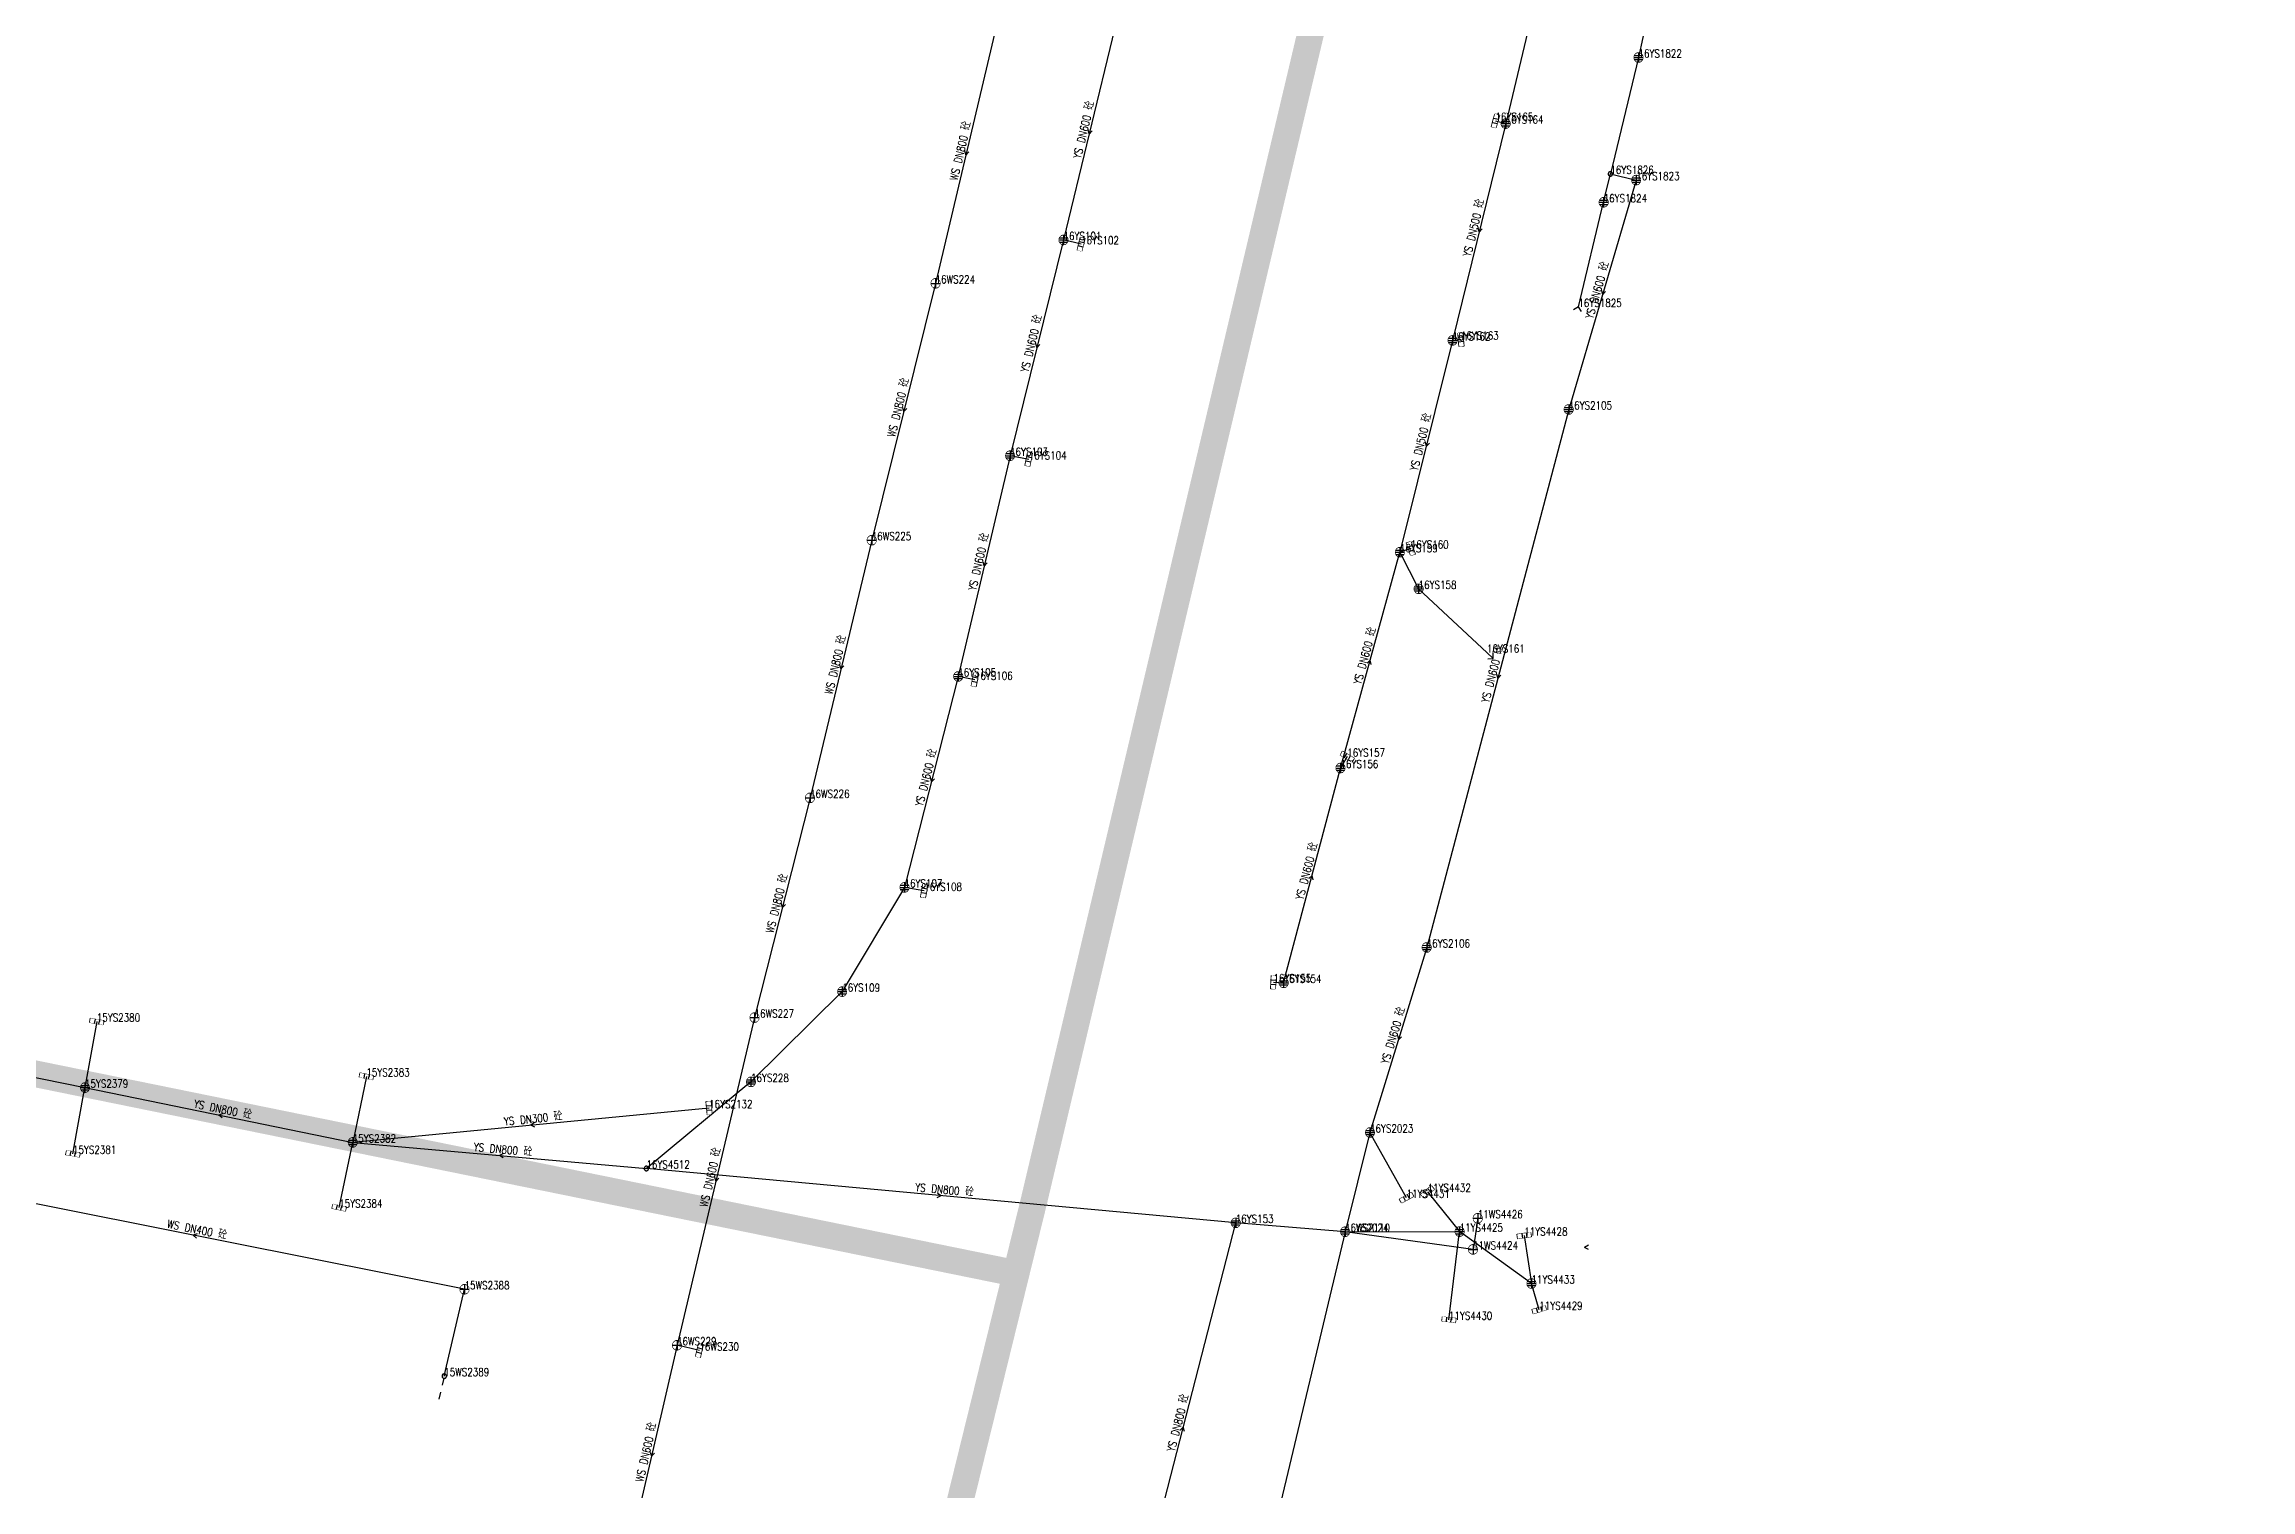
# Model space of a CAD drawing. Extents: x 78813 to 99477, y 2421021 to 2448125.
# Drawn here: x 83593.2 to 83841.4, y 2434852.7 to 2435015.4 of the extents above; entities that cross this region are included whole.
import ezdxf
from ezdxf.enums import TextEntityAlignment as Align

# ---------------------------------------------------------------- set-up
doc = ezdxf.new("R2010")
doc.units = 0
doc.set_wipeout_variables(frame=1)
doc.layers.get('0').update_dxf_attribs({"linetype": 'CONTINUOUS'})
for name, color, linetype in [('DX_WS', 16, 'CONTINUOUS'), ('DX_YS', 42, 'CONTINUOUS'), ('道路', 5, 'CONTINUOUS')]:
    doc.layers.add(name, color=color, linetype=linetype)
doc.layers.add('WSLINE', color=7, linetype='CONTINUOUS', true_color=0x7f0000)
doc.layers.add('YSLINE', color=7, linetype='CONTINUOUS', true_color=0xcc9900)
doc.styles.add('CcNameZT', font='txt.SHX', dxfattribs={"width": 0.8, "bigfont": 'HZTXT.SHX'})
doc.styles.get("Standard").update_dxf_attribs({"font": 'txt.shx', "bigfont": 'hztxt.shx'})

# ---------------------------------------------------------------- blocks, each defined once
blk = doc.blocks.new('GC546')
at = {"color": 0}
for p in [(0.866, 0.5), (0.866, -0.5)]:
    blk.add_line(p, (0, 0), dxfattribs=at)
blk = doc.blocks.new('PS污水井')
blk.add_lwpolyline([(1, 0), (1, 0.07), (0.99, 0.14), (0.98, 0.21), (0.96, 0.28), (0.94, 0.34), (0.91, 0.41), (0.88, 0.47), (0.85, 0.53), (0.81, 0.59), (0.77, 0.64), (0.72, 0.69), (0.67, 0.74), (0.62, 0.79), (0.56, 0.83), (0.5, 0.87), (0.44, 0.9), (0.37, 0.93), (0.31, 0.95), (0.24, 0.97), (0.17, 0.98), (0.1, 0.99), (0.03, 1), (-0.03, 1), (-0.1, 0.99), (-0.17, 0.98), (-0.24, 0.97), (-0.31, 0.95), (-0.37, 0.93), (-0.44, 0.9), (-0.5, 0.87), (-0.56, 0.83), (-0.62, 0.79), (-0.67, 0.74), (-0.72, 0.69), (-0.77, 0.64), (-0.81, 0.59), (-0.85, 0.53), (-0.88, 0.47), (-0.91, 0.41), (-0.94, 0.34), (-0.96, 0.28), (-0.98, 0.21), (-0.99, 0.14), (-1, 0.07), (-1, 0), (-1, -0.07), (-0.99, -0.14), (-0.98, -0.21), (-0.96, -0.28), (-0.94, -0.34), (-0.91, -0.41), (-0.88, -0.47), (-0.85, -0.53), (-0.81, -0.59), (-0.77, -0.64), (-0.72, -0.69), (-0.67, -0.74), (-0.62, -0.79), (-0.56, -0.83), (-0.5, -0.87), (-0.44, -0.9), (-0.37, -0.93), (-0.31, -0.95), (-0.24, -0.97), (-0.17, -0.98), (-0.1, -0.99), (-0.03, -1), (0.03, -1), (0.1, -0.99), (0.17, -0.98), (0.24, -0.97), (0.31, -0.95), (0.37, -0.93), (0.44, -0.9), (0.5, -0.87), (0.56, -0.83), (0.62, -0.79), (0.67, -0.74), (0.72, -0.69), (0.77, -0.64), (0.81, -0.59), (0.85, -0.53), (0.88, -0.47), (0.91, -0.41), (0.94, -0.34), (0.96, -0.28), (0.98, -0.21), (0.99, -0.14), (1, 0)], close=True)
blk.add_wipeout([(1, 0), (1, 0.07), (0.99, 0.14), (0.98, 0.21), (0.96, 0.28), (0.94, 0.34), (0.91, 0.41), (0.88, 0.47), (0.85, 0.53), (0.81, 0.59), (0.77, 0.64), (0.72, 0.69), (0.67, 0.74), (0.62, 0.79), (0.56, 0.83), (0.5, 0.87), (0.44, 0.9), (0.37, 0.93), (0.31, 0.95), (0.24, 0.97), (0.17, 0.98), (0.1, 0.99), (0.03, 1), (-0.03, 1), (-0.1, 0.99), (-0.17, 0.98), (-0.24, 0.97), (-0.31, 0.95), (-0.37, 0.93), (-0.44, 0.9), (-0.5, 0.87), (-0.56, 0.83), (-0.62, 0.79), (-0.67, 0.74), (-0.72, 0.69), (-0.77, 0.64), (-0.81, 0.59), (-0.85, 0.53), (-0.88, 0.47), (-0.91, 0.41), (-0.94, 0.34), (-0.96, 0.28), (-0.98, 0.21), (-0.99, 0.14), (-1, 0.07), (-1, 0), (-1, -0.07), (-0.99, -0.14), (-0.98, -0.21), (-0.96, -0.28), (-0.94, -0.34), (-0.91, -0.41), (-0.88, -0.47), (-0.85, -0.53), (-0.81, -0.59), (-0.77, -0.64), (-0.72, -0.69), (-0.67, -0.74), (-0.62, -0.79), (-0.56, -0.83), (-0.5, -0.87), (-0.44, -0.9), (-0.37, -0.93), (-0.31, -0.95), (-0.24, -0.97), (-0.17, -0.98), (-0.1, -0.99), (-0.03, -1), (0.03, -1), (0.1, -0.99), (0.17, -0.98), (0.24, -0.97), (0.31, -0.95), (0.37, -0.93), (0.44, -0.9), (0.5, -0.87), (0.56, -0.83), (0.62, -0.79), (0.67, -0.74), (0.72, -0.69), (0.77, -0.64), (0.81, -0.59), (0.85, -0.53), (0.88, -0.47), (0.91, -0.41), (0.94, -0.34), (0.96, -0.28), (0.98, -0.21), (0.99, -0.14)])
for p, q in [((-1, 0), (0, 0)), ((0, 1), (0, 0)), ((0, 0), (0, -1)), ((0, 0), (1, 0))]:
    blk.add_line(p, q)
blk = doc.blocks.new('PS污篦')
blk.add_lwpolyline([(-1.5, 0.5), (0, 0.5), (1.5, 0.5), (1.5, -0.5), (0, -0.5), (-1.5, -0.5)], close=True)
blk.add_wipeout([(-1.5, 0.5), (0, 0.5), (1.5, 0.5), (1.5, -0.5), (0, -0.5), (-1.5, -0.5)])
for p, q in [((-0.51, -0.5), (-0.51, 0.5)), ((0.49, -0.5), (0.49, 0.5))]:
    blk.add_line(p, q)
blk = doc.blocks.new('PS非普查')
blk.add_lwpolyline([(3.7, 0), (5.3, 0)])
blk.add_wipeout([(0.5, 0), (0.5, 0.03), (0.5, 0.07), (0.49, 0.1), (0.48, 0.14), (0.47, 0.17), (0.46, 0.2), (0.44, 0.23), (0.42, 0.26), (0.4, 0.29), (0.38, 0.32), (0.36, 0.35), (0.33, 0.37), (0.31, 0.39), (0.28, 0.41), (0.25, 0.43), (0.22, 0.45), (0.19, 0.46), (0.15, 0.48), (0.12, 0.49), (0.09, 0.49), (0.05, 0.5), (0.02, 0.5), (-0.02, 0.5), (-0.05, 0.5), (-0.09, 0.49), (-0.12, 0.49), (-0.15, 0.48), (-0.19, 0.46), (-0.22, 0.45), (-0.25, 0.43), (-0.28, 0.41), (-0.31, 0.39), (-0.33, 0.37), (-0.36, 0.35), (-0.38, 0.32), (-0.4, 0.29), (-0.42, 0.26), (-0.44, 0.23), (-0.46, 0.2), (-0.47, 0.17), (-0.48, 0.14), (-0.49, 0.1), (-0.5, 0.07), (-0.5, 0.03), (-0.5, 0), (-0.5, -0.03), (-0.5, -0.07), (-0.49, -0.1), (-0.48, -0.14), (-0.47, -0.17), (-0.46, -0.2), (-0.44, -0.23), (-0.42, -0.26), (-0.4, -0.29), (-0.38, -0.32), (-0.36, -0.35), (-0.33, -0.37), (-0.31, -0.39), (-0.28, -0.41), (-0.25, -0.43), (-0.22, -0.45), (-0.19, -0.46), (-0.15, -0.48), (-0.12, -0.49), (-0.09, -0.49), (-0.05, -0.5), (-0.02, -0.5), (0.02, -0.5), (0.05, -0.5), (0.09, -0.49), (0.12, -0.49), (0.15, -0.48), (0.19, -0.46), (0.22, -0.45), (0.25, -0.43), (0.28, -0.41), (0.31, -0.39), (0.33, -0.37), (0.36, -0.35), (0.38, -0.32), (0.4, -0.29), (0.42, -0.26), (0.44, -0.23), (0.46, -0.2), (0.47, -0.17), (0.48, -0.14), (0.49, -0.1), (0.5, -0.07)])
blk.add_line((0.5, 0), (2.1, 0))
blk.add_lwpolyline([(0.5, 0), (0.5, 0.03), (0.5, 0.07), (0.49, 0.1), (0.48, 0.14), (0.47, 0.17), (0.46, 0.2), (0.44, 0.23), (0.42, 0.26), (0.4, 0.29), (0.38, 0.32), (0.36, 0.35), (0.33, 0.37), (0.31, 0.39), (0.28, 0.41), (0.25, 0.43), (0.22, 0.45), (0.19, 0.46), (0.15, 0.48), (0.12, 0.49), (0.09, 0.49), (0.05, 0.5), (0.02, 0.5), (-0.02, 0.5), (-0.05, 0.5), (-0.09, 0.49), (-0.12, 0.49), (-0.15, 0.48), (-0.19, 0.46), (-0.22, 0.45), (-0.25, 0.43), (-0.28, 0.41), (-0.31, 0.39), (-0.33, 0.37), (-0.36, 0.35), (-0.38, 0.32), (-0.4, 0.29), (-0.42, 0.26), (-0.44, 0.23), (-0.46, 0.2), (-0.47, 0.17), (-0.48, 0.14), (-0.49, 0.1), (-0.5, 0.07), (-0.5, 0.03), (-0.5, 0), (-0.5, -0.03), (-0.5, -0.07), (-0.49, -0.1), (-0.48, -0.14), (-0.47, -0.17), (-0.46, -0.2), (-0.44, -0.23), (-0.42, -0.26), (-0.4, -0.29), (-0.38, -0.32), (-0.36, -0.35), (-0.33, -0.37), (-0.31, -0.39), (-0.28, -0.41), (-0.25, -0.43), (-0.22, -0.45), (-0.19, -0.46), (-0.15, -0.48), (-0.12, -0.49), (-0.09, -0.49), (-0.05, -0.5), (-0.02, -0.5), (0.02, -0.5), (0.05, -0.5), (0.09, -0.49), (0.12, -0.49), (0.15, -0.48), (0.19, -0.46), (0.22, -0.45), (0.25, -0.43), (0.28, -0.41), (0.31, -0.39), (0.33, -0.37), (0.36, -0.35), (0.38, -0.32), (0.4, -0.29), (0.42, -0.26), (0.44, -0.23), (0.46, -0.2), (0.47, -0.17), (0.48, -0.14), (0.49, -0.1), (0.5, -0.07), (0.5, 0)], close=True)
blk = doc.blocks.new('PS雨水井')
blk.add_lwpolyline([(1, 0), (1, 0.07), (0.99, 0.14), (0.98, 0.21), (0.96, 0.28), (0.94, 0.34), (0.91, 0.41), (0.88, 0.47), (0.85, 0.53), (0.81, 0.59), (0.77, 0.64), (0.72, 0.69), (0.67, 0.74), (0.62, 0.79), (0.56, 0.83), (0.5, 0.87), (0.44, 0.9), (0.37, 0.93), (0.31, 0.95), (0.24, 0.97), (0.17, 0.98), (0.1, 0.99), (0.03, 1), (-0.03, 1), (-0.1, 0.99), (-0.17, 0.98), (-0.24, 0.97), (-0.31, 0.95), (-0.37, 0.93), (-0.44, 0.9), (-0.5, 0.87), (-0.56, 0.83), (-0.62, 0.79), (-0.67, 0.74), (-0.72, 0.69), (-0.77, 0.64), (-0.81, 0.59), (-0.85, 0.53), (-0.88, 0.47), (-0.91, 0.41), (-0.94, 0.34), (-0.96, 0.28), (-0.98, 0.21), (-0.99, 0.14), (-1, 0.07), (-1, 0), (-1, -0.07), (-0.99, -0.14), (-0.98, -0.21), (-0.96, -0.28), (-0.94, -0.34), (-0.91, -0.41), (-0.88, -0.47), (-0.85, -0.53), (-0.81, -0.59), (-0.77, -0.64), (-0.72, -0.69), (-0.67, -0.74), (-0.62, -0.79), (-0.56, -0.83), (-0.5, -0.87), (-0.44, -0.9), (-0.37, -0.93), (-0.31, -0.95), (-0.24, -0.97), (-0.17, -0.98), (-0.1, -0.99), (-0.03, -1), (0.03, -1), (0.1, -0.99), (0.17, -0.98), (0.24, -0.97), (0.31, -0.95), (0.37, -0.93), (0.44, -0.9), (0.5, -0.87), (0.56, -0.83), (0.62, -0.79), (0.67, -0.74), (0.72, -0.69), (0.77, -0.64), (0.81, -0.59), (0.85, -0.53), (0.88, -0.47), (0.91, -0.41), (0.94, -0.34), (0.96, -0.28), (0.98, -0.21), (0.99, -0.14), (1, 0)], close=True)
blk.add_wipeout([(1, 0), (1, 0.07), (0.99, 0.14), (0.98, 0.21), (0.96, 0.28), (0.94, 0.34), (0.91, 0.41), (0.88, 0.47), (0.85, 0.53), (0.81, 0.59), (0.77, 0.64), (0.72, 0.69), (0.67, 0.74), (0.62, 0.79), (0.56, 0.83), (0.5, 0.87), (0.44, 0.9), (0.37, 0.93), (0.31, 0.95), (0.24, 0.97), (0.17, 0.98), (0.1, 0.99), (0.03, 1), (-0.03, 1), (-0.1, 0.99), (-0.17, 0.98), (-0.24, 0.97), (-0.31, 0.95), (-0.37, 0.93), (-0.44, 0.9), (-0.5, 0.87), (-0.56, 0.83), (-0.62, 0.79), (-0.67, 0.74), (-0.72, 0.69), (-0.77, 0.64), (-0.81, 0.59), (-0.85, 0.53), (-0.88, 0.47), (-0.91, 0.41), (-0.94, 0.34), (-0.96, 0.28), (-0.98, 0.21), (-0.99, 0.14), (-1, 0.07), (-1, 0), (-1, -0.07), (-0.99, -0.14), (-0.98, -0.21), (-0.96, -0.28), (-0.94, -0.34), (-0.91, -0.41), (-0.88, -0.47), (-0.85, -0.53), (-0.81, -0.59), (-0.77, -0.64), (-0.72, -0.69), (-0.67, -0.74), (-0.62, -0.79), (-0.56, -0.83), (-0.5, -0.87), (-0.44, -0.9), (-0.37, -0.93), (-0.31, -0.95), (-0.24, -0.97), (-0.17, -0.98), (-0.1, -0.99), (-0.03, -1), (0.03, -1), (0.1, -0.99), (0.17, -0.98), (0.24, -0.97), (0.31, -0.95), (0.37, -0.93), (0.44, -0.9), (0.5, -0.87), (0.56, -0.83), (0.62, -0.79), (0.67, -0.74), (0.72, -0.69), (0.77, -0.64), (0.81, -0.59), (0.85, -0.53), (0.88, -0.47), (0.91, -0.41), (0.94, -0.34), (0.96, -0.28), (0.98, -0.21), (0.99, -0.14)])
for p, q in [((-1, 0), (0, 0)), ((-0.88, 0.48), (0, 0.47)), ((0, 1), (0, 0)), ((0, 0.47), (0.88, 0.47)), ((0, 0), (0, -1)), ((0, 0), (1, 0)), ((-0.88, -0.48), (0, -0.48)), ((0, -0.48), (0.88, -0.48))]:
    blk.add_line(p, q)
blk = doc.blocks.new('PS管线点')
blk.add_wipeout([(0.5, 0), (0.5, 0.03), (0.5, 0.07), (0.49, 0.1), (0.48, 0.14), (0.47, 0.17), (0.46, 0.2), (0.44, 0.23), (0.42, 0.26), (0.4, 0.29), (0.38, 0.32), (0.36, 0.35), (0.33, 0.37), (0.31, 0.39), (0.28, 0.41), (0.25, 0.43), (0.22, 0.45), (0.19, 0.46), (0.15, 0.48), (0.12, 0.49), (0.09, 0.49), (0.05, 0.5), (0.02, 0.5), (-0.02, 0.5), (-0.05, 0.5), (-0.09, 0.49), (-0.12, 0.49), (-0.15, 0.48), (-0.19, 0.46), (-0.22, 0.45), (-0.25, 0.43), (-0.28, 0.41), (-0.31, 0.39), (-0.33, 0.37), (-0.36, 0.35), (-0.38, 0.32), (-0.4, 0.29), (-0.42, 0.26), (-0.44, 0.23), (-0.46, 0.2), (-0.47, 0.17), (-0.48, 0.14), (-0.49, 0.1), (-0.5, 0.07), (-0.5, 0.03), (-0.5, 0), (-0.5, -0.03), (-0.5, -0.07), (-0.49, -0.1), (-0.48, -0.14), (-0.47, -0.17), (-0.46, -0.2), (-0.44, -0.23), (-0.42, -0.26), (-0.4, -0.29), (-0.38, -0.32), (-0.36, -0.35), (-0.33, -0.37), (-0.31, -0.39), (-0.28, -0.41), (-0.25, -0.43), (-0.22, -0.45), (-0.19, -0.46), (-0.15, -0.48), (-0.12, -0.49), (-0.09, -0.49), (-0.05, -0.5), (-0.02, -0.5), (0.02, -0.5), (0.05, -0.5), (0.09, -0.49), (0.12, -0.49), (0.15, -0.48), (0.19, -0.46), (0.22, -0.45), (0.25, -0.43), (0.28, -0.41), (0.31, -0.39), (0.33, -0.37), (0.36, -0.35), (0.38, -0.32), (0.4, -0.29), (0.42, -0.26), (0.44, -0.23), (0.46, -0.2), (0.47, -0.17), (0.48, -0.14), (0.49, -0.1), (0.5, -0.07)])
blk.add_lwpolyline([(0.5, 0), (0.5, 0.03), (0.5, 0.07), (0.49, 0.1), (0.48, 0.14), (0.47, 0.17), (0.46, 0.2), (0.44, 0.23), (0.42, 0.26), (0.4, 0.29), (0.38, 0.32), (0.36, 0.35), (0.33, 0.37), (0.31, 0.39), (0.28, 0.41), (0.25, 0.43), (0.22, 0.45), (0.19, 0.46), (0.15, 0.48), (0.12, 0.49), (0.09, 0.49), (0.05, 0.5), (0.02, 0.5), (-0.02, 0.5), (-0.05, 0.5), (-0.09, 0.49), (-0.12, 0.49), (-0.15, 0.48), (-0.19, 0.46), (-0.22, 0.45), (-0.25, 0.43), (-0.28, 0.41), (-0.31, 0.39), (-0.33, 0.37), (-0.36, 0.35), (-0.38, 0.32), (-0.4, 0.29), (-0.42, 0.26), (-0.44, 0.23), (-0.46, 0.2), (-0.47, 0.17), (-0.48, 0.14), (-0.49, 0.1), (-0.5, 0.07), (-0.5, 0.03), (-0.5, 0), (-0.5, -0.03), (-0.5, -0.07), (-0.49, -0.1), (-0.48, -0.14), (-0.47, -0.17), (-0.46, -0.2), (-0.44, -0.23), (-0.42, -0.26), (-0.4, -0.29), (-0.38, -0.32), (-0.36, -0.35), (-0.33, -0.37), (-0.31, -0.39), (-0.28, -0.41), (-0.25, -0.43), (-0.22, -0.45), (-0.19, -0.46), (-0.15, -0.48), (-0.12, -0.49), (-0.09, -0.49), (-0.05, -0.5), (-0.02, -0.5), (0.02, -0.5), (0.05, -0.5), (0.09, -0.49), (0.12, -0.49), (0.15, -0.48), (0.19, -0.46), (0.22, -0.45), (0.25, -0.43), (0.28, -0.41), (0.31, -0.39), (0.33, -0.37), (0.36, -0.35), (0.38, -0.32), (0.4, -0.29), (0.42, -0.26), (0.44, -0.23), (0.46, -0.2), (0.47, -0.17), (0.48, -0.14), (0.49, -0.1), (0.5, -0.07), (0.5, 0)], close=True)
blk = doc.blocks.new('PS雨篦')
blk.add_lwpolyline([(-1.5, 0.5), (0, 0.5), (1.5, 0.5), (1.5, -0.5), (0, -0.5), (-1.5, -0.5)], close=True)
blk.add_wipeout([(-1.5, 0.5), (0, 0.5), (1.5, 0.5), (1.5, -0.5), (0, -0.5), (-1.5, -0.5)])
for p, q in [((-0.51, -0.5), (-0.51, 0.5)), ((0.49, -0.5), (0.49, 0.5))]:
    blk.add_line(p, q)
blk = doc.blocks.new('PS进水口')
for points in [[(-0.82, -0.88), (0, 0), (-0.86, 0.93)], [(0, 0), (1.97, 0)]]:
    blk.add_lwpolyline(points)
blk = doc.blocks.new('PS出水口')
for points in [[(0, 0), (1.97, 0)], [(1.15, -0.88), (1.97, 0), (1.11, 0.93)]]:
    blk.add_lwpolyline(points)

msp = doc.modelspace()

# ---------------------------------------------------------------- block references
at = {"layer": 'DX_WS', "yscale": 0.5, "zscale": 0.5}
for name, p, xscale, rotation in [('GC546', (83696.86, 2435002.92, -0.69), 0.5000000000532068, 76.71468968755919), ('GC546', (83689.87, 2434974.04, -0.79), 0.4999999998606681, 76.05523628291733), ('GC546', (83682.81, 2434945.1, -0.89), 0.4999999998285964, 76.5292367880334), ('GC546', (83676.22, 2434918.24, -0.88), 0.4999999999602345, 75.83188699600208), ('GC546', (83668.74, 2434887.44, -0.75), 0.5000000001741267, 76.70579142555171), ('GC546', (83609.95, 2434881.4, 0.73), 0.5000000000226462, 348.7138864650344), ('GC546', (83766.46, 2434880.03, -0.33), 0.5000000000017183, 1.054152587307109), ('PS污篦', (83666.9, 2434868.41, 2.47), 0.499999999911087, 76.73914079025332), ('PS非普查', (83638.2, 2434865.54, 1.68), 0.5000000000620617, 256.8383380962532), ('GC546', (83661.5, 2434856.52, -0.59), 0.5000000001939633, 77.00890290904226)]:
    msp.add_blockref(name, p, dxfattribs=dict(at, xscale=xscale, rotation=rotation))
at = {"layer": 'DX_WS', "xscale": 0.5, "yscale": 0.5, "zscale": 0.5}
for p in [(83693.46, 2434988.49, -0.67), (83686.28, 2434959.59, -0.86), (83679.34, 2434930.6, -0.91), (83673.1, 2434905.88, -0.88), (83739.52, 2434881.79, -0.55), (83754.44, 2434883.3, 0.57), (83753.91, 2434879.8, -0.39), (83640.48, 2434875.31, 0.71), (83664.38, 2434869.01, -0.6)]:
    msp.add_blockref('PS污水井', p, dxfattribs=at)
at = {"layer": 'DX_YS', "xscale": 0.5, "yscale": 0.5, "zscale": 0.5}
for name, p in [('PS雨水井', (83772.52, 2435013.9, -0.02)), ('PS雨水井', (83757.58, 2435006.46, 1.73)), ('PS管线点', (83769.36, 2435000.8, -0.11)), ('PS雨水井', (83772.26, 2435000.11, -0.57)), ('PS雨水井', (83768.6, 2434997.61, 1.74)), ('PS雨水井', (83707.85, 2434993.37, 1.93)), ('PS雨水井', (83751.61, 2434982.07, 1.7)), ('PS雨水井', (83764.67, 2434974.3, -0.39)), ('PS雨水井', (83701.84, 2434969.1, 1.83)), ('PS雨水井', (83745.68, 2434958.24, 1.95)), ('PS雨水井', (83747.79, 2434954.12, 1.29)), ('PS雨水井', (83696.01, 2434944.26, 1.81)), ('PS雨水井', (83739, 2434933.96, 2.29)), ('PS雨水井', (83689.97, 2434920.53, 1.8)), ('PS雨水井', (83748.7, 2434913.77, -0.52)), ('PS雨水井', (83682.96, 2434908.8, 1.96)), ('PS雨水井', (83732.61, 2434909.79, 2.34)), ('PS雨水井', (83597.79, 2434898, 1.47)), ('PS雨水井', (83672.7, 2434898.65, 1.95)), ('PS雨水井', (83627.91, 2434891.84, 1.45)), ('PS雨水井', (83742.32, 2434892.95, -0.14)), ('PS管线点', (83660.94, 2434888.9, 1.44)), ('PS雨水井', (83727.22, 2434882.79, 1.34)), ('PS雨水井', (83760.48, 2434875.96, 0.42))]:
    msp.add_blockref(name, p, dxfattribs=at)
at = {"layer": 'DX_YS', "yscale": 0.5, "zscale": 0.5}
for name, p, xscale, rotation in [('GC546', (83710.73, 2435005.29, 1.9), 0.500000000039578, 76.38400866874018), ('GC546', (83754.59, 2434994.26, 1.72), 0.500000000139054, 76.24324052724056), ('PS进水口', (83765.76, 2434985.83, 2.11), 0.4999999999714622, 76.4452512372626), ('GC546', (83768.46, 2434987.21, -0.58), 0.4999999999700264, 73.61118067253965), ('GC546', (83704.84, 2434981.24, 1.89), 0.4999999999387575, 76.10548392802636), ('GC546', (83748.65, 2434970.15, 1.59), 0.5000000001786323, 76.046382923809), ('GC546', (83698.93, 2434956.68, 1.83), 0.4999999997777452, 76.78725311542532), ('PS出水口', (83755.46, 2434946.94, 1.21), 0.5000000000748375, 316.9002935030376), ('GC546', (83742.34, 2434946.1, 2.17), 0.499999999889097, 254.6004461689692), ('GC546', (83756.68, 2434944.04, -0.47), 0.5000000001044652, 75.22512876528229), ('GC546', (83692.99, 2434932.4, 1.82), 0.5000000000364521, 75.72995309708149), ('GC546', (83735.8, 2434921.87, 2.32), 0.5000000001786513, 255.1975080819683), ('PS雨篦', (83692.18, 2434920.14, 2.56), 0.4999999997961821, 79.9506514079885), ('PS雨篦', (83599.12, 2434905.43, 2.33), 0.5000000000337986, 169.872392093194), ('GC546', (83745.51, 2434903.36, -0.42), 0.499999999846734, 72.94620688356116), ('PS雨篦', (83629.44, 2434899.26, 2.27), 0.5000000000187984, 168.3916624305663), ('GC546', (83612.85, 2434894.92, 1.45), 0.4999999999990614, 348.4452215051111), ('PS雨篦', (83667.99, 2434895.7, 2.52), 0.500000000163402, 95.49477644246998), ('GC546', (83647.95, 2434893.77, 2.31), 0.4999999999943125, 5.494776432607337), ('PS雨篦', (83596.44, 2434890.56, 2.13), 0.4999999999767304, 349.710737046726), ('GC546', (83644.43, 2434890.37, 1.44), 0.5000000000072579, 354.9097655483143), ('PS雨篦', (83748.79, 2434886.27, 2.37), 0.5000000000606788, 218.8404335575906), ('PS雨篦', (83626.38, 2434884.5, 2.16), 0.4999999999591929, 348.1672091947153), ('GC546', (83694.08, 2434885.85, 1.39), 0.5000000000214123, 174.7338637014788), ('PS雨篦', (83759.66, 2434881.36, 2.27), 0.499999999972032, 188.551518164456), ('PS雨篦', (83751.2, 2434871.89, 2.12), 0.5000000000168097, 353.1207339055572), ('PS雨篦', (83761.36, 2434873.01, 2.35), 0.5000000000392243, 16.67427799461926), ('GC546', (83721.32, 2434859.8, 1.51), 0.5000000000180908, 255.6087447016599)]:
    msp.add_blockref(name, p, dxfattribs=dict(at, xscale=xscale, rotation=rotation))

# ---------------------------------------------------------------- texts
at = {"layer": 'DX_WS', "style": 'CcNameZT', "width": 0.8}
for s, rotation, p in [(' WS DN800 砼', 76.7147, (83696.62, 2435002.98, -0.69)), (' WS DN800 砼', 76.0552, (83689.63, 2434974.1, -0.67)), (' WS DN800 砼', 76.5292, (83682.57, 2434945.16, -0.86)), (' WS DN800 砼', 75.8319, (83675.97, 2434918.3, -0.91)), (' WS DN600 砼', 76.7058, (83668.5, 2434887.5, -0.88)), (' WS DN400 砼', 348.7139, (83610, 2434881.65, 0.71)), (' WS DN600 砼', 77.0089, (83661.26, 2434856.58, -0.6))]:
    msp.add_text(s, height=0.9, rotation=rotation, dxfattribs=at).set_placement(p, align=Align.CENTER)
at = {"layer": 'DX_YS', "style": 'CcNameZT', "width": 0.8}
for s, rotation, p in [(' YS DN600 砼', 76.384, (83710.49, 2435005.35, 1.93)), (' YS DN500 砼', 76.2432, (83754.35, 2434994.32, 1.73)), (' YS DN600 砼', 73.6112, (83768.22, 2434987.28, -0.57)), (' YS DN600 砼', 76.1055, (83704.6, 2434981.3, 1.93)), (' YS DN500 砼', 76.0464, (83748.4, 2434970.22, 1.7)), (' YS DN600 砼', 76.7873, (83698.68, 2434956.74, 1.83)), (' YS DN600 砼', 74.6004, (83742.1, 2434946.16, 2.29)), (' YS DN600 砼', 75.2251, (83756.44, 2434944.1, -0.39)), (' YS DN600 砼', 75.73, (83692.75, 2434932.46, 1.81)), (' YS DN600 砼', 75.1975, (83735.56, 2434921.94, 2.34)), (' YS DN600 砼', 72.9462, (83745.27, 2434903.44, -0.52)), (' YS DN800 砼', 348.4452, (83612.9, 2434895.17, 1.44)), (' YS DN300 砼', 5.4948, (83647.93, 2434894.02, 2.52)), (' YS DN800 砼', 354.9098, (83644.45, 2434890.62, 1.44)), (' YS DN800 砼', 354.7339, (83694.11, 2434886.09, 1.44)), (' YS DN800 砼', 75.6087, (83721.08, 2434859.86, 1.68))]:
    msp.add_text(s, height=0.9, rotation=rotation, dxfattribs=at).set_placement(p, align=Align.CENTER)
at = {"layer": 'DX_YS', "width": 0.8}
for s, p in [('16YS1825', (83765.76, 2434985.83, 2.11)), ('16YS161', (83755.46, 2434946.94, 1.21))]:
    msp.add_text(s, height=0.9, dxfattribs=at).set_placement(p)

# ---------------------------------------------------------------- next in the draw order: linework, layer by layer
at = {"layer": 'WSLINE'}
for p, q in [((83700.27, 2435017.36, -0.69), (83693.46, 2434988.49, -0.7)), ((83693.46, 2434988.49, -0.67), (83686.28, 2434959.59, -0.9)), ((83686.28, 2434959.59, -0.86), (83679.34, 2434930.6, -0.93)), ((83679.34, 2434930.6, -0.91), (83673.1, 2434905.88, -0.84)), ((83673.1, 2434905.88, -0.88), (83664.38, 2434869.01, -0.63)), ((83640.48, 2434875.31, 0.71), (83579.42, 2434887.49, 0.75)), ((83638.2, 2434865.54, 1.68), (83640.48, 2434875.31, 1.57)), ((83664.38, 2434869.01, -0.6), (83658.62, 2434844.04, -0.59)), ((83666.9, 2434868.41, 2.47), (83664.38, 2434869.01, 2.56))]:
    msp.add_line(p, q, dxfattribs=at)
at = {"layer": 'YSLINE'}
for p, q in [((83778.4, 2435041.44, -0.15), (83772.52, 2435013.9, -0.06)), ((83772.52, 2435013.9, -0.02), (83769.36, 2435000.8, -0.11)), ((83772.26, 2435000.11, -0.57), (83764.67, 2434974.3, -0.6)), ((83768.6, 2434997.61, 1.74), (83769.36, 2435000.8, -0.11)), ((83769.36, 2435000.8, -0.11), (83772.26, 2435000.11, -0.57)), ((83765.76, 2434985.83, 2.11), (83768.6, 2434997.61, 1.75)), ((83764.67, 2434974.3, -0.39), (83748.7, 2434913.77, -0.56)), ((83747.79, 2434954.12, 1.29), (83755.46, 2434946.94, 1.21)), ((83696.01, 2434944.26, 1.81), (83689.97, 2434920.53, 1.84)), ((83689.97, 2434920.53, 1.8), (83682.96, 2434908.8, 1.63)), ((83692.18, 2434920.14, 2.56), (83689.97, 2434920.53, 2.4)), ((83748.7, 2434913.77, -0.52), (83742.32, 2434892.95, -0.33)), ((83682.96, 2434908.8, 1.96), (83672.7, 2434898.65, 1.95)), ((83599.12, 2434905.43, 2.33), (83597.79, 2434898, 2.24)), ((83569.37, 2434903.73, 1.15), (83597.79, 2434898, 1.47)), ((83629.44, 2434899.26, 2.27), (83627.91, 2434891.84, 2.13)), ((83596.44, 2434890.56, 2.13), (83597.79, 2434898, 2.2)), ((83597.79, 2434898, 1.47), (83627.91, 2434891.84, 1.44)), ((83672.7, 2434898.65, 1.95), (83660.94, 2434888.9, 1.44)), ((83667.99, 2434895.7, 2.52), (83627.91, 2434891.84, 2.11)), ((83626.38, 2434884.5, 2.16), (83627.91, 2434891.84, 1.98)), ((83627.91, 2434891.84, 1.45), (83660.94, 2434888.9, 1.44)), ((83727.22, 2434882.79, 1.34), (83660.94, 2434888.9, 1.44)), ((83715.42, 2434836.8, 1.68), (83727.22, 2434882.79, 1.34)), ((83759.66, 2434881.36, 2.27), (83760.48, 2434875.96, 2.02)), ((83761.36, 2434873.01, 2.35), (83760.48, 2434875.96, 2.02))]:
    msp.add_line(p, q, dxfattribs=at)

# ---------------------------------------------------------------- next in the draw order: block references
at = {"layer": 'DX_YS', "yscale": 0.5, "zscale": 0.5}
for p, xscale, rotation in [((83756.43, 2435006.77, 2.43), 0.5000000000362768, 254.7364280964202), ((83709.83, 2434992.88, 2.43), 0.4999999997872911, 75.97733372914972), ((83752.54, 2434982.16, 2.48), 0.4999999999264372, 95.3709946963729), ((83703.94, 2434968.68, 2.35), 0.4999999998295315, 78.65330917717912), ((83746.91, 2434958.65, 2.44), 0.4999999999013159, 108.6458525643161), ((83697.88, 2434943.89, 2.5), 0.4999999998010473, 78.8669421851315), ((83739.76, 2434935.24, 2.75), 0.5000000000212312, 149.3395324462595), ((83731.46, 2434909.86, 2.78), 0.5000000000086005, 266.8146511292366), ((83746.43, 2434885.61, 2.37), 0.5000000001074841, 29.2913621934021)]:
    msp.add_blockref('PS雨篦', p, dxfattribs=dict(at, xscale=xscale, rotation=rotation))
at = {"layer": 'DX_YS', "xscale": 0.5, "yscale": 0.5, "zscale": 0.5}
for p in [(83739.52, 2434881.79, 0.23), (83752.4, 2434881.8, 0.33)]:
    msp.add_blockref('PS雨水井', p, dxfattribs=at)

# ---------------------------------------------------------------- next in the draw order: texts
at = {"layer": 'DX_WS', "width": 0.8}
for s, p in [('16WS224', (83693.46, 2434988.49, -0.67)), ('16WS225', (83686.28, 2434959.59, -0.86)), ('16WS226', (83679.34, 2434930.6, -0.91)), ('16WS227', (83673.1, 2434905.88, -0.88)), ('11WS4426', (83754.44, 2434883.3, 0.57)), ('15WS2388', (83640.48, 2434875.31, 0.71)), ('16WS229', (83664.38, 2434869.01, -0.6)), ('16WS230', (83666.9, 2434868.41, 2.47)), ('15WS2389', (83638.2, 2434865.54, 1.68))]:
    msp.add_text(s, height=0.9, dxfattribs=at).set_placement(p)
at = {"layer": 'DX_YS', "width": 0.8}
for s, p in [('16YS1822', (83772.52, 2435013.9, -0.02)), ('16YS1826', (83769.36, 2435000.8, -0.11)), ('16YS1823', (83772.26, 2435000.11, -0.57)), ('16YS1824', (83768.6, 2434997.61, 1.74)), ('16YS2105', (83764.67, 2434974.3, -0.39)), ('16YS158', (83747.79, 2434954.12, 1.29)), ('16YS107', (83689.97, 2434920.53, 1.8)), ('16YS108', (83692.18, 2434920.14, 2.56)), ('16YS2106', (83748.7, 2434913.77, -0.52)), ('16YS109', (83682.96, 2434908.8, 1.96)), ('15YS2380', (83599.12, 2434905.43, 2.33)), ('15YS2383', (83629.44, 2434899.26, 2.27)), ('16YS228', (83672.7, 2434898.65, 1.95)), ('15YS2379', (83597.79, 2434898, 1.47)), ('16YS2132', (83667.99, 2434895.7, 2.52)), ('15YS2382', (83627.91, 2434891.84, 1.45)), ('16YS2023', (83742.32, 2434892.95, -0.14)), ('15YS2381', (83596.44, 2434890.56, 2.13)), ('16YS4512', (83660.94, 2434888.9, 1.44)), ('11YS4432', (83748.79, 2434886.27, 2.37)), ('15YS2384', (83626.38, 2434884.5, 2.16)), ('16YS153', (83727.22, 2434882.79, 1.34)), ('11YS4428', (83759.66, 2434881.36, 2.27)), ('11YS4433', (83760.48, 2434875.96, 0.42)), ('11YS4430', (83751.2, 2434871.89, 2.12)), ('11YS4429', (83761.36, 2434873.01, 2.35))]:
    msp.add_text(s, height=0.9, dxfattribs=at).set_placement(p)

# ---------------------------------------------------------------- next in the draw order: linework, layer by layer
at = {"layer": 'WSLINE'}
for p, q in [((83754.44, 2434883.3, 0.57), (83753.91, 2434879.8, -0.39)), ((83739.52, 2434881.79, -0.55), (83723.37, 2434813.98, -0.87)), ((83753.91, 2434879.8, -0.39), (83739.52, 2434881.79, -0.56))]:
    msp.add_line(p, q, dxfattribs=at)
at = {"layer": 'YSLINE'}
for p, q in [((83763.36, 2435030.79, 1.83), (83757.58, 2435006.46, 1.72)), ((83713.62, 2435017.22, 1.93), (83707.85, 2434993.37, 1.87)), ((83757.58, 2435006.46, 1.73), (83751.61, 2434982.07, 1.7)), ((83756.43, 2435006.77, 2.43), (83757.58, 2435006.46, 2.34)), ((83707.85, 2434993.37, 1.93), (83701.84, 2434969.1, 1.84)), ((83709.83, 2434992.88, 2.43), (83707.85, 2434993.37, 2.33)), ((83751.61, 2434982.07, 1.7), (83745.68, 2434958.24, 1.47)), ((83752.54, 2434982.16, 2.48), (83751.61, 2434982.07, 2.26)), ((83701.84, 2434969.1, 1.83), (83696.01, 2434944.26, 1.83)), ((83703.94, 2434968.68, 2.35), (83701.84, 2434969.1, 2.22)), ((83739, 2434933.96, 2.29), (83745.68, 2434958.24, 2.05)), ((83746.91, 2434958.65, 2.44), (83745.68, 2434958.24, 2.32)), ((83745.68, 2434958.24, 1.95), (83747.79, 2434954.12, 1.93)), ((83697.88, 2434943.89, 2.5), (83696.01, 2434944.26, 2.25)), ((83732.61, 2434909.79, 2.34), (83739, 2434933.96, 2.29)), ((83739.76, 2434935.24, 2.75), (83739, 2434933.96, 2.39)), ((83731.46, 2434909.86, 2.78), (83732.61, 2434909.79, 2.58)), ((83742.32, 2434892.95, -0.14), (83739.52, 2434881.79, -0.53)), ((83746.43, 2434885.61, 2.37), (83742.32, 2434892.95, 2.5)), ((83748.79, 2434886.27, 2.37), (83752.4, 2434881.8, 2.16)), ((83739.52, 2434881.79, 0.23), (83727.22, 2434882.79, 0.25)), ((83739.52, 2434881.79, -0.53), (83752.4, 2434881.8, -0.51)), ((83751.2, 2434871.89, 2.12), (83752.4, 2434881.8, 2.01)), ((83760.48, 2434875.96, 0.42), (83752.4, 2434881.8, 0.33))]:
    msp.add_line(p, q, dxfattribs=at)
at = {"layer": '道路', "const_width": 3, "flags": 128}
for points in [[(83418.46, 2432865.07), (83441.04, 2433213.59), (83473.57, 2433610.88), (83496.48, 2433845.36), (83522.69, 2434043.71), (83551.59, 2434225.41), (83632.54, 2434592.44), (83704.48, 2434885.07), (83814.73, 2435350.43), (83853.16, 2435485.68), (83922.04, 2435775.53), (84014.38, 2436152.15), (84026.75, 2436212.72), (84117.9, 2436534.7), (84191.62, 2436733.72), (84286.43, 2436958.63), (84364.79, 2437129.17), (84510.06, 2437396.11), (84629.95, 2437590.16), (84907.59, 2437968.04), (85036.71, 2438125.29), (85280.2, 2438417.61)], [(82674.47, 2435175.92), (82820.72, 2435058.22), (83121.48, 2434995.42), (83703.6, 2434876.87)]]:
    msp.add_lwpolyline(points, dxfattribs=at)

# ---------------------------------------------------------------- next in the draw order: texts
at = {"layer": 'DX_WS', "width": 0.8}
for s, p in [('16WS2110', (83739.52, 2434881.79, -0.55)), ('11WS4424', (83753.91, 2434879.8, -0.39))]:
    msp.add_text(s, height=0.9, dxfattribs=at).set_placement(p)
at = {"layer": 'DX_YS', "width": 0.8}
for s, p in [('16YS165', (83756.43, 2435006.77, 2.43)), ('16YS164', (83757.58, 2435006.46, 1.73)), ('16YS101', (83707.85, 2434993.37, 1.93)), ('16YS102', (83709.83, 2434992.88, 2.43)), ('16YS162', (83751.61, 2434982.07, 1.7)), ('16YS163', (83752.54, 2434982.16, 2.48)), ('16YS103', (83701.84, 2434969.1, 1.83)), ('16YS104', (83703.94, 2434968.68, 2.35)), ('16YS159', (83745.68, 2434958.24, 1.95)), ('16YS160', (83746.91, 2434958.65, 2.44)), ('16YS105', (83696.01, 2434944.26, 1.81)), ('16YS106', (83697.88, 2434943.89, 2.5)), ('16YS156', (83739, 2434933.96, 2.29)), ('16YS157', (83739.76, 2434935.24, 2.75)), ('16YS155', (83731.46, 2434909.86, 2.78)), ('16YS154', (83732.61, 2434909.79, 2.34)), ('11YS4431', (83746.43, 2434885.61, 2.37)), ('16YS2024', (83739.52, 2434881.79, 0.23)), ('11YS4425', (83752.4, 2434881.8, 0.33))]:
    msp.add_text(s, height=0.9, dxfattribs=at).set_placement(p)

doc.saveas('drawing.dxf')
